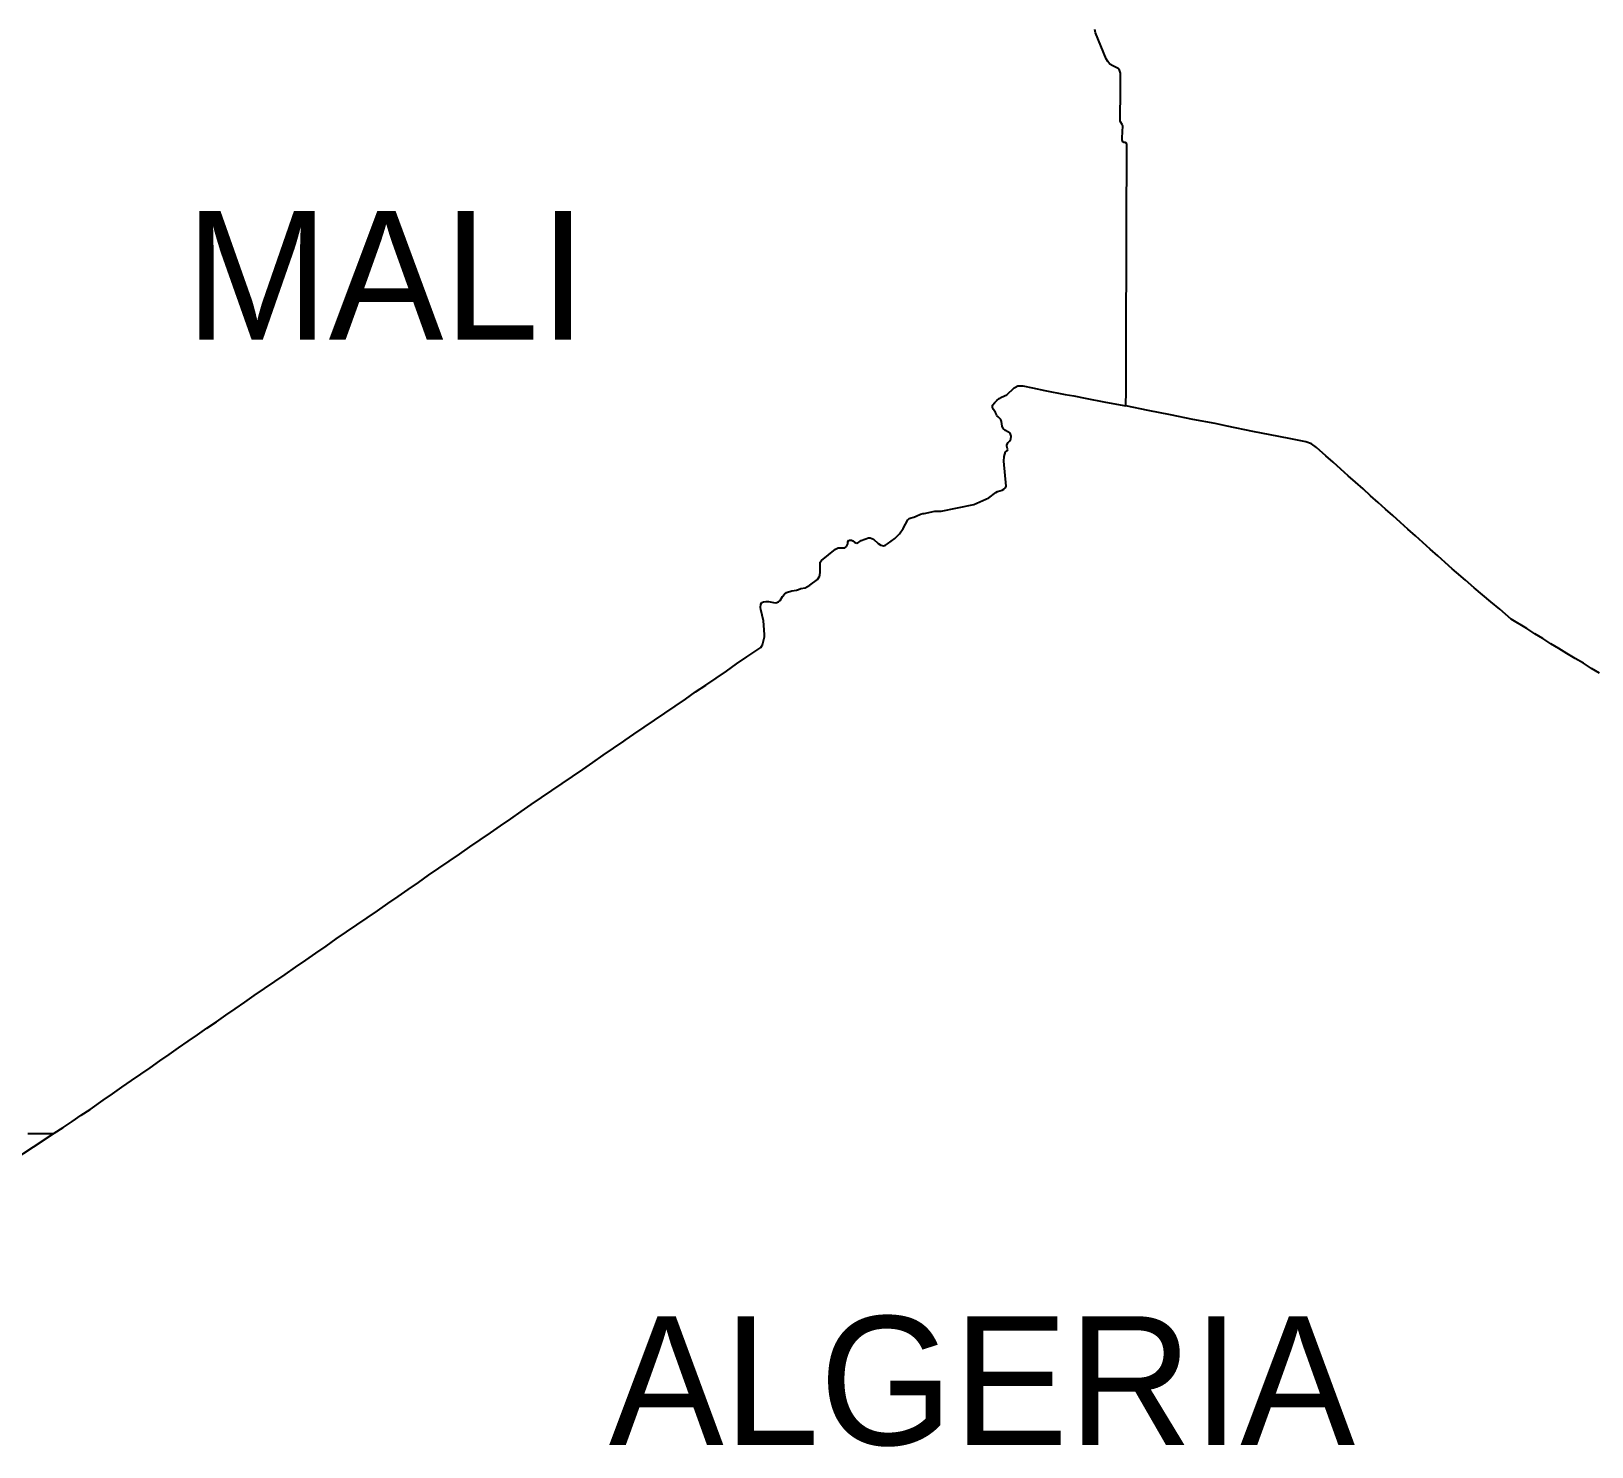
# Model space of a CAD drawing. Header units: metres. Extents: x 0 to 1325, y -1 to 773.
# Drawn here: x 644.05 to 692.54, y 282.75 to 326.76 of the extents above; entities that cross this region are included whole.
import ezdxf
from ezdxf.enums import TextEntityAlignment as Align

# ---------------------------------------------------------------- set-up
doc = ezdxf.new("R2010")
doc.units = ezdxf.units.M

msp = doc.modelspace()

# ---------------------------------------------------------------- linework, layer by layer
at = {"layer": 'SCORE'}
for points in [[(677.12, 326.708), (677.1, 326.808)], [(677.45, 325.898), (677.12, 326.708)], [(677.5, 325.818), (677.45, 325.898)], [(677.57, 325.738), (677.5, 325.818)], [(677.66, 325.678), (677.57, 325.738)], [(677.82, 325.598), (677.66, 325.678)], [(677.87, 325.548), (677.82, 325.598)], [(677.9, 325.458), (677.87, 325.548)], [(677.9, 325.038), (677.9, 325.458)], [(677.9, 324.718), (677.9, 325.038)], [(677.89, 324.208), (677.9, 324.718)], [(677.89, 323.968), (677.89, 324.208)], [(677.9, 323.938), (677.89, 323.968)], [(677.95, 323.858), (677.9, 323.938)], [(677.97, 323.818), (677.95, 323.858)], [(677.95, 323.448), (677.97, 323.818)], [(677.95, 323.378), (677.95, 323.448)], [(677.97, 323.318), (677.95, 323.378)], [(678, 323.298), (677.97, 323.318)], [(678.04, 323.298), (678, 323.298)], [(678.09, 323.268), (678.04, 323.298)], [(678.09, 322.868), (678.09, 323.268)], [(678.09, 322.628), (678.09, 322.868)], [(678.09, 322.158), (678.09, 322.628)], [(678.08, 321.688), (678.09, 322.158)], [(678.08, 321.218), (678.08, 321.688)], [(678.08, 320.748), (678.08, 321.218)], [(678.08, 320.278), (678.08, 320.748)], [(678.08, 319.818), (678.08, 320.278)], [(678.08, 319.548), (678.08, 319.818)], [(678.08, 319.348), (678.08, 319.548)], [(678.08, 318.878), (678.08, 319.348)], [(678.07, 318.408), (678.08, 318.878)], [(678.07, 317.938), (678.07, 318.408)], [(678.07, 317.458), (678.07, 317.938)], [(678.07, 316.998), (678.07, 317.458)], [(678.07, 316.988), (678.07, 316.998)], [(678.07, 316.518), (678.07, 316.988)], [(678.07, 316.048), (678.07, 316.518)], [(674.59, 315.668), (674.68, 315.718)], [(674.68, 315.718), (674.71, 315.738)], [(674.71, 315.738), (674.77, 315.738)], [(674.77, 315.738), (674.86, 315.738)], [(674.86, 315.738), (675.16, 315.668)], [(678.07, 315.578), (678.07, 316.048)], [(673.92, 315.128), (673.99, 315.218)], [(673.99, 315.218), (674.05, 315.278)], [(674.05, 315.278), (674.13, 315.338)], [(674.13, 315.338), (674.2, 315.378)], [(674.2, 315.378), (674.37, 315.458)], [(674.37, 315.458), (674.59, 315.668)], [(675.16, 315.668), (675.55, 315.588)], [(675.55, 315.588), (676.18, 315.468)], [(676.18, 315.468), (676.45, 315.418)], [(676.45, 315.418), (676.8, 315.348)], [(676.8, 315.348), (677.43, 315.228)], [(677.43, 315.228), (678.06, 315.108)], [(678.06, 315.108), (678.07, 315.578)], [(673.92, 315.058), (673.92, 315.128)], [(673.95, 314.998), (673.92, 315.058)], [(674.01, 314.908), (673.95, 314.998)], [(674.04, 314.838), (674.01, 314.908)], [(674.05, 314.798), (674.04, 314.838)], [(674.1, 314.768), (674.05, 314.798)], [(674.18, 314.688), (674.1, 314.768)], [(678.76, 314.968), (678.06, 315.108)], [(679.45, 314.828), (678.76, 314.968)], [(680.15, 314.688), (679.45, 314.828)], [(674.2, 314.628), (674.18, 314.688)], [(674.22, 314.478), (674.2, 314.628)], [(674.25, 314.408), (674.22, 314.478)], [(674.32, 314.348), (674.25, 314.408)], [(674.4, 314.308), (674.32, 314.348)], [(674.47, 314.258), (674.4, 314.308)], [(674.5, 314.168), (674.47, 314.258)], [(680.84, 314.558), (680.15, 314.688)], [(681.21, 314.478), (680.84, 314.558)], [(682.01, 314.318), (681.21, 314.478)], [(682.82, 314.158), (682.01, 314.318)], [(674.37, 313.898), (674.41, 313.968)], [(674.37, 313.858), (674.37, 313.898)], [(674.39, 313.778), (674.37, 313.858)], [(674.38, 313.728), (674.4, 313.758)], [(674.4, 313.758), (674.39, 313.778)], [(674.41, 313.968), (674.45, 314.018)], [(674.45, 314.018), (674.49, 314.078)], [(674.49, 314.078), (674.5, 314.168)], [(683.19, 314.088), (682.82, 314.158)], [(683.66, 313.988), (683.19, 314.088)], [(683.83, 313.928), (683.66, 313.988)], [(683.99, 313.818), (683.83, 313.928)], [(684.28, 313.558), (683.99, 313.818)], [(674.27, 313.388), (674.28, 313.538)], [(674.34, 312.618), (674.27, 313.388)], [(674.28, 313.538), (674.32, 313.678)], [(674.32, 313.678), (674.34, 313.698)], [(674.34, 313.698), (674.36, 313.708)], [(674.36, 313.708), (674.38, 313.728)], [(684.51, 313.358), (684.28, 313.558)], [(684.74, 313.148), (684.51, 313.358)], [(684.97, 312.938), (684.74, 313.148)], [(685.2, 312.738), (684.97, 312.938)], [(673.81, 312.248), (674.02, 312.418)], [(674.02, 312.418), (674.08, 312.448)], [(674.08, 312.448), (674.22, 312.488)], [(674.22, 312.488), (674.27, 312.518)], [(674.27, 312.518), (674.32, 312.558)], [(674.32, 312.558), (674.34, 312.618)], [(685.44, 312.528), (685.2, 312.738)], [(685.67, 312.318), (685.44, 312.528)], [(685.9, 312.108), (685.67, 312.318)], [(671.8, 311.768), (672.13, 311.838)], [(672.13, 311.838), (672.33, 311.838)], [(672.33, 311.838), (673.34, 312.048)], [(673.34, 312.048), (673.81, 312.248)], [(686.13, 311.898), (685.9, 312.108)], [(686.36, 311.698), (686.13, 311.898)], [(671.14, 311.298), (671.29, 311.568)], [(671.29, 311.568), (671.33, 311.608)], [(671.33, 311.608), (671.39, 311.628)], [(671.39, 311.628), (671.48, 311.648)], [(671.48, 311.648), (671.55, 311.678)], [(671.55, 311.678), (671.68, 311.748)], [(671.68, 311.748), (671.76, 311.768)], [(671.76, 311.768), (671.8, 311.768)], [(686.6, 311.488), (686.36, 311.698)], [(686.83, 311.278), (686.6, 311.488)], [(669.42, 310.818), (669.43, 310.888)], [(669.43, 310.888), (669.46, 310.938)], [(669.46, 310.938), (669.54, 310.938)], [(669.54, 310.938), (669.58, 310.918)], [(669.58, 310.918), (669.64, 310.868)], [(669.64, 310.868), (669.7, 310.848)], [(669.7, 310.848), (669.74, 310.858)], [(669.74, 310.858), (669.77, 310.878)], [(669.77, 310.878), (669.8, 310.898)], [(669.8, 310.898), (669.84, 310.928)], [(669.84, 310.928), (670.07, 311.008)], [(670.07, 311.008), (670.12, 311.008)], [(670.12, 311.008), (670.22, 310.968)], [(670.22, 310.968), (670.37, 310.828)], [(670.66, 310.818), (670.89, 310.988)], [(670.89, 310.988), (671.03, 311.138)], [(671.03, 311.138), (671.14, 311.298)], [(687.06, 311.068), (686.83, 311.278)], [(687.29, 310.868), (687.06, 311.068)], [(687.52, 310.658), (687.29, 310.868)], [(668.61, 310.308), (669.04, 310.658)], [(669.04, 310.658), (669.12, 310.698)], [(669.12, 310.698), (669.2, 310.698)], [(669.2, 310.698), (669.27, 310.698)], [(669.27, 310.698), (669.33, 310.698)], [(669.33, 310.698), (669.38, 310.738)], [(669.38, 310.738), (669.42, 310.818)], [(670.37, 310.828), (670.45, 310.778)], [(670.45, 310.778), (670.53, 310.758)], [(670.53, 310.758), (670.6, 310.778)], [(670.6, 310.778), (670.66, 310.818)], [(687.76, 310.448), (687.52, 310.658)], [(687.99, 310.238), (687.76, 310.448)], [(668.55, 309.828), (668.57, 309.958)], [(668.57, 310.248), (668.61, 310.308)], [(668.57, 309.958), (668.57, 310.248)], [(688.2, 310.048), (687.99, 310.238)], [(688.34, 309.928), (688.2, 310.048)], [(688.62, 309.688), (688.34, 309.928)], [(667.83, 309.378), (667.89, 309.398)], [(667.89, 309.398), (667.96, 309.438)], [(667.96, 309.438), (668.1, 309.458)], [(668.1, 309.458), (668.24, 309.538)], [(668.24, 309.538), (668.48, 309.718)], [(668.48, 309.718), (668.55, 309.828)], [(688.89, 309.458), (688.62, 309.688)], [(689.15, 309.238), (688.89, 309.458)], [(666.71, 308.848), (666.72, 308.948)], [(666.72, 308.948), (666.75, 308.998)], [(666.75, 308.998), (666.8, 309.018)], [(666.8, 309.018), (666.88, 309.028)], [(666.88, 309.028), (666.96, 309.028)], [(666.96, 309.028), (667.11, 308.998)], [(667.11, 308.998), (667.19, 308.988)], [(667.19, 308.988), (667.27, 309.018)], [(667.27, 309.018), (667.32, 309.058)], [(667.32, 309.058), (667.4, 309.188)], [(667.4, 309.188), (667.46, 309.258)], [(667.46, 309.258), (667.52, 309.308)], [(667.52, 309.308), (667.68, 309.358)], [(667.68, 309.358), (667.83, 309.378)], [(689.41, 309.018), (689.15, 309.238)], [(689.68, 308.788), (689.41, 309.018)], [(666.72, 308.778), (666.71, 308.848)], [(666.8, 308.428), (666.72, 308.778)], [(666.84, 308.008), (666.8, 308.428)], [(690.04, 308.478), (689.68, 308.788)], [(690.52, 308.188), (690.04, 308.478)], [(666.77, 307.678), (666.84, 307.928)], [(666.84, 307.928), (666.84, 308.008)], [(690.77, 308.028), (690.52, 308.188)], [(691.02, 307.878), (690.77, 308.028)], [(666.29, 307.308), (666.72, 307.598)], [(666.72, 307.598), (666.77, 307.678)], [(691.27, 307.718), (691.02, 307.878)], [(691.52, 307.568), (691.27, 307.718)], [(691.77, 307.408), (691.52, 307.568)], [(665.65, 306.868), (665.97, 307.088)], [(665.97, 307.088), (666.29, 307.308)], [(692.03, 307.258), (691.77, 307.408)], [(692.28, 307.108), (692.03, 307.258)], [(692.53, 306.948), (692.28, 307.108)], [(665.01, 306.428), (665.33, 306.648)], [(665.33, 306.648), (665.65, 306.868)], [(692.78, 306.798), (692.53, 306.948)], [(664.06, 305.778), (664.38, 305.998)], [(664.38, 305.998), (664.69, 306.218)], [(664.69, 306.218), (665.01, 306.428)], [(663.42, 305.338), (663.74, 305.558)], [(663.74, 305.558), (664.06, 305.778)], [(662.78, 304.908), (663.1, 305.118)], [(663.1, 305.118), (663.42, 305.338)], [(662.14, 304.468), (662.46, 304.688)], [(662.46, 304.688), (662.51, 304.718)], [(662.51, 304.718), (662.78, 304.908)], [(661.5, 304.028), (661.82, 304.248)], [(661.82, 304.248), (662.14, 304.468)], [(660.55, 303.368), (660.87, 303.588)], [(660.87, 303.588), (661.19, 303.808)], [(661.19, 303.808), (661.5, 304.028)], [(659.91, 302.938), (660.23, 303.158)], [(660.23, 303.158), (660.55, 303.368)], [(659.27, 302.498), (659.59, 302.718)], [(659.59, 302.718), (659.91, 302.938)], [(658.63, 302.058), (658.95, 302.278)], [(658.95, 302.278), (659.27, 302.498)], [(658, 301.618), (658.32, 301.838)], [(658.32, 301.838), (658.63, 302.058)], [(657.04, 300.958), (657.36, 301.178)], [(657.36, 301.178), (657.68, 301.398)], [(657.68, 301.398), (658, 301.618)], [(656.4, 300.518), (656.72, 300.738)], [(656.72, 300.738), (657.04, 300.958)], [(655.76, 300.078), (656.08, 300.298)], [(656.08, 300.298), (656.4, 300.518)], [(655.13, 299.638), (655.45, 299.858)], [(655.45, 299.858), (655.76, 300.078)], [(654.17, 298.978), (654.49, 299.198)], [(654.49, 299.198), (654.81, 299.418)], [(654.81, 299.418), (655.13, 299.638)], [(653.53, 298.538), (653.85, 298.758)], [(653.85, 298.758), (654.17, 298.978)], [(652.89, 298.098), (653.21, 298.318)], [(653.21, 298.318), (653.53, 298.538)], [(652.26, 297.658), (652.58, 297.878)], [(652.58, 297.878), (652.89, 298.098)], [(651.62, 297.218), (651.94, 297.438)], [(651.94, 297.438), (652.26, 297.658)], [(650.69, 296.578), (650.98, 296.778)], [(650.98, 296.778), (651.3, 296.998)], [(651.3, 296.998), (651.62, 297.218)], [(650.1, 296.168), (650.39, 296.368)], [(650.39, 296.368), (650.69, 296.578)], [(649.51, 295.768), (649.81, 295.968)], [(649.81, 295.968), (650.1, 296.168)], [(648.63, 295.158), (648.93, 295.358)], [(648.93, 295.358), (649.22, 295.558)], [(649.22, 295.558), (649.51, 295.768)], [(648.05, 294.748), (648.34, 294.948)], [(648.34, 294.948), (648.63, 295.158)], [(647.46, 294.338), (647.75, 294.538)], [(647.75, 294.538), (648.05, 294.748)], [(646.58, 293.728), (646.87, 293.928)], [(646.87, 293.928), (647.17, 294.138)], [(647.17, 294.138), (647.46, 294.338)], [(645.88, 293.238), (646.29, 293.528)], [(646.29, 293.528), (646.58, 293.728)], [(645.32, 292.868), (645.6, 293.058)], [(645.6, 293.058), (645.88, 293.238)], [(643.94, 292.488), (644.75, 292.488)], [(644.75, 292.488), (644.11, 292.068)], [(644.75, 292.488), (644.76, 292.498)], [(644.76, 292.498), (645.04, 292.678)], [(645.04, 292.678), (645.32, 292.868)], [(644.11, 292.068), (643.48, 291.648)]]:
    msp.add_lwpolyline(points, dxfattribs=at)

# ---------------------------------------------------------------- texts
at = {"layer": 'ENGRAVE'}
for s, p in [('MALI', (655.079, 317.17)), ('ALGERIA', (673.593, 282.809))]:
    msp.add_text(s, height=4, dxfattribs=at).set_placement(p, align=Align.CENTER)

doc.saveas('drawing.dxf')
